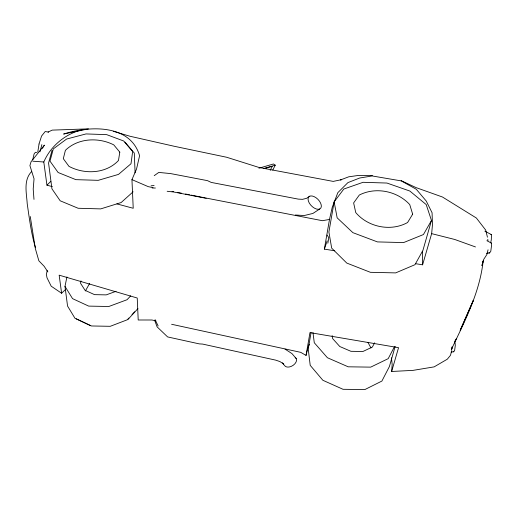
<?xml version="1.0" encoding="UTF-8"?>
<svg xmlns="http://www.w3.org/2000/svg" width="518" height="518" viewBox="0 0 518 518"><rect width="100%" height="100%" fill="white"/><g stroke="black" fill="none" stroke-linecap="round" stroke-linejoin="round"><path stroke-width="0.78" d="M451.774 350.459L450.479 355.322L447.299 359.201L434.142 366.873L413.06 370.37L391.647 371.477L392.171 364.445L391.459 357.796M415.417 263.668L422.604 264.815L431.649 233.637L432.478 224.611L432.077 212.762L426.262 201.062L416.291 189.264L401.256 180.905L372.17 175.952L359.686 178.011L347.928 182.608L337.833 192.664L332.245 207.258L329.487 219.438L324.365 249.119L334.751 250.777M451.987 349.028L452.201 347.591M32.764 159.596L34.097 153.95L35.399 152.298L36.661 152.441M37.762 152.156L39.038 144.049M171.607 324.274L300.705 352.337L306.041 355.419L309.971 332.608L398.556 347.669L391.647 371.477M311.072 332.556L308.229 348.925L310.211 365.352L322.863 380.277L343.02 389.296L364.853 389.575L381.895 381.067L389.413 366.511L395.15 346.425M334.142 201.878L328.898 231.986L331.682 248.141L346.775 263.073L370.402 272.313L395.661 272.895L414.95 264.704L422.908 250.44L431.475 220.474L426.21 204.578L409.855 191.051L386.952 183.048L363.06 182.304L343.822 189.038L334.142 201.878L337.16 217.838L352.894 232.666L377.434 241.906L403.58 242.586L423.433 234.55L431.475 220.474M327.849 243.195L328.82 237.645L327.059 235.081M80.963 280.885L80.53 283.249L85.082 290.345L94.509 294.638L106.203 294.884L116.084 291.291M90.741 325.725L74.974 318.285L67.554 306.047L64.99 286.409L66.919 276.949M455.309 340.035L454.927 341.906L456.254 338.817M490.663 242.761L491.297 239.782L491.472 234.641L484.854 231.157M47.242 270.506L46.329 274.469L47.047 277.888L51.204 286.195L61.61 293.253L65.456 289.523M306.041 355.419L307.919 347.785L309.388 344.25M488.047 249.799L486.849 254.565L483.767 259.304L481.947 265.637L483.164 260.865C479.81 292.489 464.724 321.225 451.333 349.572L452.072 346.801M39.977 151.819L41.874 144.593M52.053 150.317L48.569 163.047L51.942 188.824L60.179 200.79L78.134 208.262L100.693 208.896L121.147 202.544L133.1 191.796M39.031 143.939L41.563 136.053L45.208 131.507L48.647 132.135M324.365 249.119L327.156 240.864M116.9 203.904L133.223 208.275L131.948 179.629L136.532 169.049L139.595 155.73C130.329 123.724 88.843 125.783 63.61 134.052L88.442 128.865L52.214 130.115L48.083 132.051M270.228 170.383L272.248 166.297L265.326 168.311M272.785 170.085L275.246 165.177L273.472 163.979L258.948 168.195M394.36 346.879L388.189 358.663L370.7 367.139L348.206 366.809L327.395 357.724L314.284 342.748L312.969 332.575M52.383 186.629L46.944 185.179L43.797 161.992C50.194 147.086 63.287 135.619 78.684 130.711M374.669 342.838L372.332 347.06L362.911 351.495L350.932 351.308L339.795 346.529L332.614 338.565L332.161 335.599M85.392 290.961L89.705 283.301M42.437 148.349L44.38 145.131L31.048 161.797L29.915 165.585L34.046 178.801L33.21 189.025L33.981 199.391M31.43 171.762C23.271 180.355 26.58 193.169 27.214 203.684C29.345 218.454 31.203 233.34 35.47 247.682M486.434 253.328L489.465 253.004L490.753 251.424L491.595 245.241L491.569 243.175L486.881 240.715M128.872 318.065L127.298 319.768L110.25 326.308L91.395 325.971L76.256 318.829M132.006 314.653L134.622 311.81M128.134 319.269L137.911 308.624M130.73 295.817L127.014 299.741L108.812 306.501L88.688 306.106L72.552 298.64L64.99 286.409M451.152 352.059L453.567 351.813L454.59 350.744L455.309 345.331L455.044 342.657M46.944 185.179L50.842 181.287M154.215 175.68L158.78 172.416L170.603 173.582L207.491 180.653L211.234 182.42L298.284 199.119L302.512 199.339L306.578 198.316L309.751 196.18M319.71 209A8.243 4.604 45.3 0 1 308.398 201.126A8.243 4.604 45.3 0 1 315.974 197.688A8.243 4.604 45.3 0 1 319.71 209L312.911 213.442L304.28 215.527L295.344 215.015M263.772 168.525L275.246 165.177M329.487 219.438L322.397 220.707L206.125 198.07M151.068 185.813L154.105 185.535M372.397 175.498L357.524 175.563L348.724 176.813L340.52 179.927L341.504 179.675L333.191 181.397L259.123 167.495L226.67 157.258L174.061 146.238L129.94 136.24L113.274 131.281M152.162 188.015L155.394 188.021M32.835 161.202L43.797 161.992M167.165 191.271L173.873 192.029L206.158 198.316M153.024 187.6L148.271 186.661L131.948 179.629M172.047 191.349L173.634 191.666M177.596 192.443L181.559 193.227M185.522 194.01L189.484 194.787M191.071 195.105L205.335 197.915M155.873 320.856L151.936 320.001L138.209 319.994L137.231 298.018L59.156 275.168L61.61 293.253M431.649 233.637L454.733 239.465L475.492 246.95M490.941 234.453L491.472 234.641M491.032 242.955L491.569 243.175M401.126 180.62L415.986 187.574L442.476 197.015L476.372 218.013L485.67 230.05L487.451 237.199M488.882 252.726L489.465 253.004M285.017 349.08L291.958 353.606L296.238 358.573M124.942 142.1L134.285 153.043L135.094 172.831M47.87 271.905L44.134 266.258L38.856 260.787L35.353 248.621L30.258 216.53M453.179 351.21L453.567 351.813M367.89 342.294L370.972 347.954M155.083 319.645L158.139 325.958M154.668 320.377L157.109 326.871L167.618 336.927L199.3 343.887L202.616 344.081L275.66 360.127L279.888 361.564L283.618 363.927L282.349 362.956L284.382 365.281A6.818 4.377 -31.5 0 0 293.298 365.229A6.818 4.377 -31.5 0 0 295.189 357.439M487.775 239.271L487.988 240.65M422.351 251.243L422.604 264.815M132.66 151.528L130.996 163.74L118.512 174.391L98.219 180.335L75.874 179.649L58.113 172.507L49.993 161.13L53.322 148.886L66.602 139.038L86.027 133.929L106.702 134.648L123.666 140.987L132.66 151.528M119.8 152.137L118.486 160.476C106.054 173.854 84.46 174.657 68.959 166.349L63.306 158.683L65.397 150.33C78.011 138.008 98.485 137.102 113.746 144.859L119.8 152.137M473.355 300.31L460.217 330.303L473.355 300.31M412.665 214.18L407.588 222.526C390.779 231.863 368.045 227.156 355.743 212.561L353.632 202.926L359.311 195.033C375.828 186.59 397.267 191.038 409.732 204.571L412.665 214.18"/></g></svg>
